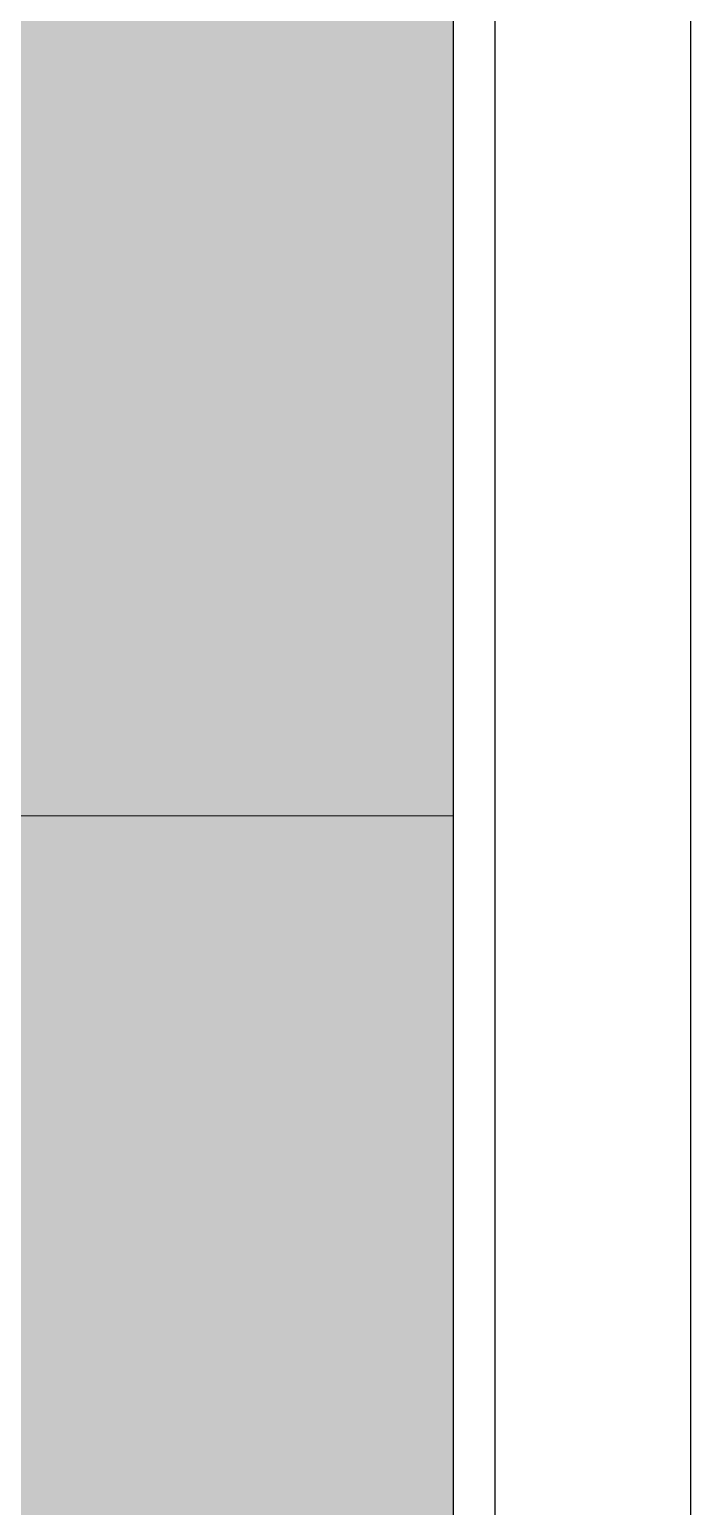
# Model space of a CAD drawing. Header units: millimetres. Extents: x -2167 to 6463, y 877 to 4714.
# Drawn here: x 1194 to 1448, y 3021 to 3589 of the extents above; entities that cross this region are included whole.
import ezdxf

# ---------------------------------------------------------------- set-up
doc = ezdxf.new("R2010")
doc.units = ezdxf.units.MM
doc.layers.add('G_board', color=3, linetype='Continuous')
doc.layers.add('wall', color=5, linetype='Continuous')
doc.layers.add('marble', color=7, linetype='Continuous', true_color=0xfff8db)

msp = doc.modelspace()

# ---------------------------------------------------------------- hatches: boundary and pattern name
at = {"layer": 'marble', "true_color": 0xfceab1}
h = msp.add_hatch(color=41, dxfattribs=at)
h.paths.add_polyline_path([(217.84, 4038.96), (1341.84, 4038.96), (1341.84, 3960.3), (1356.84, 3960.3), (1356.84, 1305.12), (1341.84, 1305.12), (1341.84, 1226.46), (217.84, 1226.46)])
h.paths.add_polyline_path([(1187.84, 3606.46), (420.34, 3606.46), (420.34, 1326.46), (1187.84, 1326.46)], flags=16)

# ---------------------------------------------------------------- linework, layer by layer
at = {"color": 164, "lineweight": 0}
msp.add_line((1356.84, 3286.46), (1182.84, 3286.46), dxfattribs=at)
msp.add_lwpolyline([(217.84, 4038.96), (1341.84, 4038.96), (1341.84, 3960.3), (1356.84, 3960.3), (1356.84, 1305.12), (1341.84, 1305.12), (1341.84, 1226.46), (217.84, 1226.46), (217.84, 4038.96)], dxfattribs=at)
at = {"layer": 'G_board'}
msp.add_line((1447.84, 4226.46), (1447.84, 1226.46), dxfattribs=at)
at = {"layer": 'wall', "lineweight": 0}
msp.add_line((1447.84, 4226.46), (1447.84, 1126.46), dxfattribs=at)
at = {"layer": 'wall', "color": 4}
for p, q in [((1356.84, 1305.12), (1356.84, 3960.3)), ((1372.84, 1305.12), (1372.84, 3960.3))]:
    msp.add_line(p, q, dxfattribs=at)

doc.saveas('drawing.dxf')
